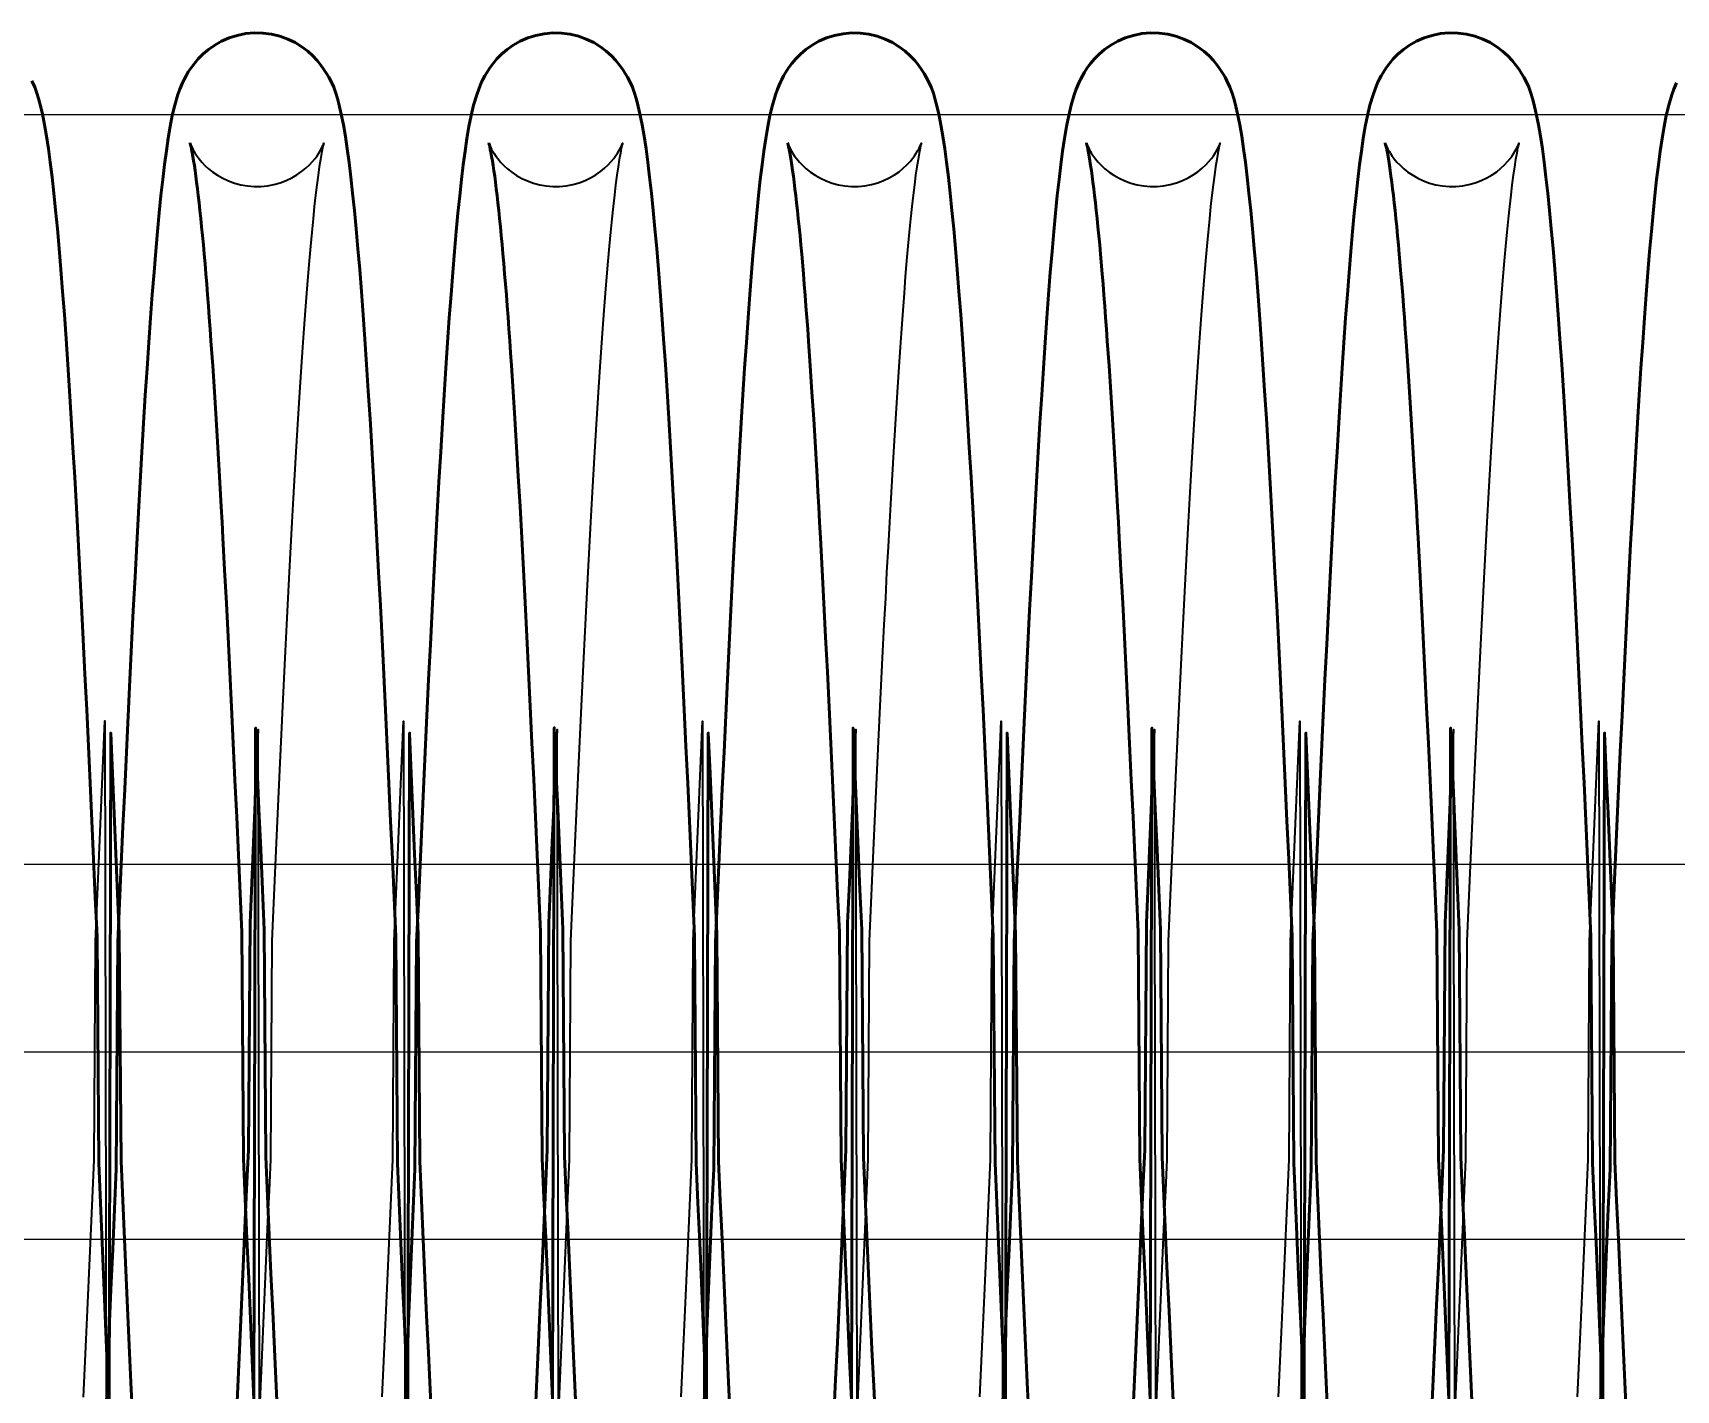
# Model space of a CAD drawing. Header units: millimetres. Extents: x 1448 to 104164, y -19509 to -89.
# Drawn here: x 54220.5 to 54308.2, y -3831.2 to -3758.8 of the extents above; entities that cross this region are included whole.
import ezdxf

# ---------------------------------------------------------------- set-up
doc = ezdxf.new("R2010")
doc.units = ezdxf.units.MM
doc.header["$LTSCALE"] = 60
doc.header["$MEASUREMENT"] = 0
doc.linetypes.add('CEN', pattern=[62, 60, -1, 0, -1])
doc.layers.get('0').update_dxf_attribs({"linetype": 'CONTINUOUS'})
doc.layers.add('cen', color=14, linetype='CONTINUOUS')
doc.layers.add('가려진 것(ISO)', color=7, linetype='CONTINUOUS', lineweight=35)
doc.layers.add('가시적인 것(ISO)', color=7, linetype='CONTINUOUS', lineweight=50)

# ---------------------------------------------------------------- blocks, each defined once
blk = doc.blocks.new('토션스프링 3')
at = {"layer": '가려진 것(ISO)', "flags": 128}
for points in [[(21461937.701, -50952857.63), (21461937.707, -50952857.647), (21461937.727, -50952857.704), (21461937.771, -50952857.807), (21461937.85, -50952857.966), (21461937.907, -50952858.07), (21461937.98, -50952858.191), (21461938.073, -50952858.328), (21461938.187, -50952858.481), (21461938.326, -50952858.647), (21461938.493, -50952858.823), (21461938.689, -50952859.003), (21461938.915, -50952859.182), (21461939.169, -50952859.355), (21461939.449, -50952859.514), (21461939.751, -50952859.654), (21461940.073, -50952859.77), (21461940.41, -50952859.86), (21461940.759, -50952859.922), (21461941.113, -50952859.952), (21461941.469, -50952859.949), (21461941.824, -50952859.915), (21461942.172, -50952859.851), (21461942.507, -50952859.758), (21461942.826, -50952859.638), (21461943.127, -50952859.494), (21461943.404, -50952859.333), (21461943.655, -50952859.16), (21461943.876, -50952858.981), (21461944.068, -50952858.8), (21461944.232, -50952858.624), (21461944.369, -50952858.459), (21461944.48, -50952858.309), (21461944.569, -50952858.174), (21461944.64, -50952858.056), (21461944.696, -50952857.954), (21461944.739, -50952857.869), (21461944.796, -50952857.742), (21461944.826, -50952857.667), (21461944.837, -50952857.633), (21461944.837, -50952857.635), (21461944.828, -50952857.667), (21461944.813, -50952857.726), (21461944.793, -50952857.808), (21461944.771, -50952857.911), (21461944.72, -50952858.173), (21461944.661, -50952858.505), (21461944.598, -50952858.901), (21461944.534, -50952859.352), (21461944.468, -50952859.857), (21461944.4, -50952860.414), (21461944.332, -50952861.021), (21461944.263, -50952861.678), (21461944.193, -50952862.381), (21461944.123, -50952863.131), (21461944.053, -50952863.924), (21461943.983, -50952864.759), (21461943.912, -50952865.637), (21461943.842, -50952866.559), (21461943.771, -50952867.523), (21461943.699, -50952868.527), (21461943.628, -50952869.571), (21461943.557, -50952870.652), (21461943.486, -50952871.77), (21461943.414, -50952872.923), (21461943.343, -50952874.109), (21461943.272, -50952875.328), (21461943.201, -50952876.578), (21461943.129, -50952877.861), (21461943.058, -50952879.178), (21461942.986, -50952880.526), (21461942.915, -50952881.904), (21461942.843, -50952883.309), (21461942.772, -50952884.741), (21461942.7, -50952886.198), (21461942.628, -50952887.677), (21461942.557, -50952889.177), (21461942.485, -50952890.697), (21461942.414, -50952892.234), (21461942.343, -50952893.79), (21461942.271, -50952895.368), (21461942.2, -50952896.964), (21461942.128, -50952898.577), (21461942.057, -50952900.205), (21461941.985, -50952911.847), (21461941.913, -50952913.499), (21461941.841, -50952915.16), (21461941.77, -50952916.828), (21461941.698, -50952918.502), (21461941.627, -50952920.179), (21461941.556, -50952921.858), (21461941.484, -50952923.543), (21461941.413, -50952925.233), (21461941.341, -50952888.925), (21461941.27, -50952890.618)], [(21461953.648, -50952857.63), (21461953.653, -50952857.647), (21461953.674, -50952857.704), (21461953.717, -50952857.809), (21461953.795, -50952857.972), (21461953.854, -50952858.076), (21461953.928, -50952858.196), (21461954.022, -50952858.332), (21461954.137, -50952858.484), (21461954.277, -50952858.651), (21461954.445, -50952858.828), (21461954.641, -50952859.008), (21461954.868, -50952859.187), (21461955.123, -50952859.359), (21461955.404, -50952859.518), (21461955.706, -50952859.658), (21461956.028, -50952859.773), (21461956.366, -50952859.862), (21461956.715, -50952859.923), (21461957.069, -50952859.952), (21461957.426, -50952859.949), (21461957.78, -50952859.914), (21461958.128, -50952859.849), (21461958.463, -50952859.755), (21461958.781, -50952859.634), (21461959.081, -50952859.49), (21461959.358, -50952859.329), (21461959.608, -50952859.156), (21461959.828, -50952858.976), (21461960.019, -50952858.796), (21461960.183, -50952858.62), (21461960.319, -50952858.455), (21461960.429, -50952858.305), (21461960.518, -50952858.171), (21461960.589, -50952858.053), (21461960.644, -50952857.952), (21461960.687, -50952857.867), (21461960.744, -50952857.741), (21461960.773, -50952857.666), (21461960.784, -50952857.633), (21461960.784, -50952857.635), (21461960.775, -50952857.668), (21461960.759, -50952857.727), (21461960.74, -50952857.809), (21461960.718, -50952857.912), (21461960.666, -50952858.175), (21461960.608, -50952858.507), (21461960.545, -50952858.903), (21461960.48, -50952859.355), (21461960.414, -50952859.859), (21461960.347, -50952860.416), (21461960.279, -50952861.024), (21461960.21, -50952861.681), (21461960.14, -50952862.385), (21461960.07, -50952863.134), (21461960, -50952863.927), (21461959.929, -50952864.763), (21461959.859, -50952865.641), (21461959.788, -50952866.563), (21461959.717, -50952867.527), (21461959.646, -50952868.531), (21461959.575, -50952869.575), (21461959.504, -50952870.656), (21461959.432, -50952871.774), (21461959.361, -50952872.927), (21461959.29, -50952874.113), (21461959.218, -50952875.332), (21461959.147, -50952876.581), (21461959.076, -50952877.865), (21461959.005, -50952879.182), (21461958.933, -50952880.53), (21461958.862, -50952881.907), (21461958.79, -50952883.313), (21461958.718, -50952884.745), (21461958.647, -50952886.201), (21461958.575, -50952887.68), (21461958.504, -50952889.18), (21461958.432, -50952890.699), (21461958.361, -50952892.236), (21461958.29, -50952893.793), (21461958.218, -50952895.37), (21461958.147, -50952896.967), (21461958.075, -50952898.58), (21461958.003, -50952900.208), (21461957.932, -50952911.849), (21461957.86, -50952913.501), (21461957.788, -50952915.162), (21461957.717, -50952916.83), (21461957.645, -50952918.503), (21461957.574, -50952920.179), (21461957.503, -50952921.858), (21461957.431, -50952923.543), (21461957.36, -50952925.233), (21461957.288, -50952888.925), (21461957.216, -50952890.619)], [(21461969.594, -50952857.63), (21461969.6, -50952857.647), (21461969.621, -50952857.704), (21461969.665, -50952857.807), (21461969.743, -50952857.966), (21461969.801, -50952858.07), (21461969.874, -50952858.191), (21461969.966, -50952858.328), (21461970.08, -50952858.48), (21461970.219, -50952858.646), (21461970.386, -50952858.822), (21461970.582, -50952859.003), (21461970.808, -50952859.182), (21461971.062, -50952859.354), (21461971.342, -50952859.514), (21461971.644, -50952859.654), (21461971.965, -50952859.77), (21461972.303, -50952859.86), (21461972.652, -50952859.921), (21461973.006, -50952859.952), (21461973.362, -50952859.949), (21461973.717, -50952859.915), (21461974.065, -50952859.851), (21461974.4, -50952859.758), (21461974.719, -50952859.638), (21461975.02, -50952859.495), (21461975.297, -50952859.334), (21461975.548, -50952859.161), (21461975.769, -50952858.981), (21461975.961, -50952858.801), (21461976.126, -50952858.625), (21461976.262, -50952858.459), (21461976.373, -50952858.309), (21461976.463, -50952858.174), (21461976.534, -50952858.056), (21461976.589, -50952857.954), (21461976.632, -50952857.869), (21461976.69, -50952857.742), (21461976.719, -50952857.667), (21461976.731, -50952857.633), (21461976.731, -50952857.635), (21461976.722, -50952857.667), (21461976.706, -50952857.726), (21461976.687, -50952857.808), (21461976.665, -50952857.911), (21461976.613, -50952858.173), (21461976.555, -50952858.505), (21461976.492, -50952858.9), (21461976.427, -50952859.352), (21461976.361, -50952859.856), (21461976.294, -50952860.413), (21461976.226, -50952861.021), (21461976.157, -50952861.677), (21461976.087, -50952862.381), (21461976.017, -50952863.131), (21461975.947, -50952863.924), (21461975.876, -50952864.759), (21461975.806, -50952865.637), (21461975.735, -50952866.559), (21461975.664, -50952867.522), (21461975.593, -50952868.526), (21461975.522, -50952869.57), (21461975.451, -50952870.652), (21461975.379, -50952871.77), (21461975.308, -50952872.923), (21461975.237, -50952874.11), (21461975.165, -50952875.328), (21461975.094, -50952876.578), (21461975.023, -50952877.861), (21461974.952, -50952879.178), (21461974.88, -50952880.525), (21461974.809, -50952881.903), (21461974.737, -50952883.309), (21461974.665, -50952884.741), (21461974.594, -50952886.197), (21461974.522, -50952887.677), (21461974.451, -50952889.177), (21461974.379, -50952890.697), (21461974.308, -50952892.235), (21461974.236, -50952893.791), (21461974.165, -50952895.368), (21461974.094, -50952896.964), (21461974.022, -50952898.577), (21461973.95, -50952900.205), (21461973.879, -50952911.846), (21461973.807, -50952913.499), (21461973.735, -50952915.16), (21461973.664, -50952916.829), (21461973.592, -50952918.503), (21461973.521, -50952920.18), (21461973.449, -50952921.859), (21461973.378, -50952923.544), (21461973.306, -50952925.233), (21461973.235, -50952888.925), (21461973.163, -50952890.618)], [(21461985.541, -50952857.63), (21461985.547, -50952857.647), (21461985.568, -50952857.704), (21461985.612, -50952857.807), (21461985.69, -50952857.966), (21461985.748, -50952858.07), (21461985.821, -50952858.191), (21461985.913, -50952858.328), (21461986.027, -50952858.48), (21461986.166, -50952858.646), (21461986.333, -50952858.822), (21461986.529, -50952859.003), (21461986.755, -50952859.182), (21461987.009, -50952859.354), (21461987.289, -50952859.514), (21461987.59, -50952859.654), (21461987.912, -50952859.77), (21461988.25, -50952859.86), (21461988.598, -50952859.921), (21461988.952, -50952859.952), (21461989.309, -50952859.949), (21461989.664, -50952859.915), (21461990.012, -50952859.851), (21461990.347, -50952859.758), (21461990.666, -50952859.638), (21461990.966, -50952859.495), (21461991.244, -50952859.334), (21461991.495, -50952859.161), (21461991.716, -50952858.981), (21461991.908, -50952858.801), (21461992.073, -50952858.625), (21461992.209, -50952858.459), (21461992.32, -50952858.309), (21461992.41, -50952858.174), (21461992.481, -50952858.056), (21461992.536, -50952857.954), (21461992.579, -50952857.869), (21461992.637, -50952857.742), (21461992.666, -50952857.667), (21461992.678, -50952857.633), (21461992.677, -50952857.635), (21461992.669, -50952857.667), (21461992.653, -50952857.726), (21461992.634, -50952857.808), (21461992.612, -50952857.911), (21461992.56, -50952858.173), (21461992.502, -50952858.505), (21461992.439, -50952858.9), (21461992.374, -50952859.352), (21461992.308, -50952859.856), (21461992.241, -50952860.413), (21461992.173, -50952861.021), (21461992.104, -50952861.677), (21461992.034, -50952862.381), (21461991.964, -50952863.131), (21461991.894, -50952863.924), (21461991.823, -50952864.759), (21461991.753, -50952865.637), (21461991.682, -50952866.559), (21461991.611, -50952867.522), (21461991.54, -50952868.527), (21461991.469, -50952869.57), (21461991.398, -50952870.652), (21461991.326, -50952871.77), (21461991.255, -50952872.923), (21461991.183, -50952874.109), (21461991.112, -50952875.328), (21461991.041, -50952876.578), (21461990.97, -50952877.861), (21461990.899, -50952879.178), (21461990.827, -50952880.525), (21461990.755, -50952881.903), (21461990.684, -50952883.309), (21461990.612, -50952884.741), (21461990.541, -50952886.197), (21461990.469, -50952887.677), (21461990.397, -50952889.177), (21461990.326, -50952890.697), (21461990.255, -50952892.235), (21461990.183, -50952893.791), (21461990.112, -50952895.368), (21461990.04, -50952896.964), (21461989.969, -50952898.577), (21461989.897, -50952900.205), (21461989.825, -50952911.846), (21461989.754, -50952913.499), (21461989.682, -50952915.16), (21461989.61, -50952916.829), (21461989.539, -50952918.503), (21461989.467, -50952920.18), (21461989.396, -50952921.859), (21461989.325, -50952923.544), (21461989.253, -50952925.233), (21461989.182, -50952888.925), (21461989.11, -50952890.618)], [(21462001.488, -50952857.63), (21462001.494, -50952857.647), (21462001.515, -50952857.704), (21462001.558, -50952857.807), (21462001.637, -50952857.966), (21462001.694, -50952858.07), (21462001.768, -50952858.191), (21462001.86, -50952858.328), (21462001.974, -50952858.48), (21462002.113, -50952858.646), (21462002.28, -50952858.822), (21462002.476, -50952859.003), (21462002.701, -50952859.182), (21462002.956, -50952859.354), (21462003.236, -50952859.514), (21462003.537, -50952859.654), (21462003.859, -50952859.77), (21462004.197, -50952859.86), (21462004.545, -50952859.921), (21462004.899, -50952859.952), (21462005.256, -50952859.949), (21462005.611, -50952859.915), (21462005.959, -50952859.851), (21462006.294, -50952859.758), (21462006.613, -50952859.638), (21462006.913, -50952859.495), (21462007.191, -50952859.334), (21462007.442, -50952859.161), (21462007.663, -50952858.981), (21462007.855, -50952858.801), (21462008.019, -50952858.625), (21462008.156, -50952858.459), (21462008.267, -50952858.309), (21462008.357, -50952858.174), (21462008.428, -50952858.056), (21462008.483, -50952857.954), (21462008.526, -50952857.869), (21462008.584, -50952857.742), (21462008.613, -50952857.667), (21462008.625, -50952857.633), (21462008.624, -50952857.635), (21462008.615, -50952857.667), (21462008.6, -50952857.726), (21462008.581, -50952857.808), (21462008.558, -50952857.911), (21462008.507, -50952858.173), (21462008.449, -50952858.505), (21462008.386, -50952858.9), (21462008.321, -50952859.352), (21462008.255, -50952859.857), (21462008.188, -50952860.413), (21462008.12, -50952861.021), (21462008.051, -50952861.677), (21462007.981, -50952862.381), (21462007.911, -50952863.131), (21462007.84, -50952863.924), (21462007.77, -50952864.759), (21462007.7, -50952865.637), (21462007.629, -50952866.559), (21462007.558, -50952867.522), (21462007.487, -50952868.527), (21462007.416, -50952869.57), (21462007.344, -50952870.652), (21462007.273, -50952871.77), (21462007.202, -50952872.923), (21462007.13, -50952874.109), (21462007.059, -50952875.328), (21462006.988, -50952876.578), (21462006.917, -50952877.861), (21462006.845, -50952879.178), (21462006.774, -50952880.526), (21462006.702, -50952881.903), (21462006.631, -50952883.309), (21462006.559, -50952884.741), (21462006.487, -50952886.197), (21462006.416, -50952887.677), (21462006.344, -50952889.177), (21462006.273, -50952890.697), (21462006.201, -50952892.235), (21462006.13, -50952893.791), (21462006.059, -50952895.368), (21462005.987, -50952896.964), (21462005.916, -50952898.577), (21462005.844, -50952900.205), (21462005.772, -50952911.846), (21462005.7, -50952913.499), (21462005.629, -50952915.16), (21462005.557, -50952916.829), (21462005.486, -50952918.503), (21462005.414, -50952920.18), (21462005.343, -50952921.859), (21462005.272, -50952923.543), (21462005.2, -50952925.233), (21462005.129, -50952888.925), (21462005.057, -50952890.618)], [(21461932.009, -50952924.525), (21461932.081, -50952923), (21461932.152, -50952921.456), (21461932.224, -50952919.893), (21461932.295, -50952918.315), (21461932.367, -50952916.723), (21461932.438, -50952915.118), (21461932.509, -50952913.499), (21461932.581, -50952911.865), (21461932.652, -50952900.217), (21461932.724, -50952898.557), (21461932.795, -50952896.888), (21461932.867, -50952895.21), (21461932.939, -50952893.527), (21461933.01, -50952891.839), (21461933.082, -50952890.15), (21461933.153, -50952888.461), (21461933.225, -50952924.774), (21461933.296, -50952923.091)], [(21461947.957, -50952924.509), (21461948.028, -50952922.988), (21461948.1, -50952921.45), (21461948.171, -50952919.894), (21461948.242, -50952918.321), (21461948.313, -50952916.728), (21461948.385, -50952915.118), (21461948.457, -50952913.491), (21461948.528, -50952911.852), (21461948.6, -50952900.2), (21461948.671, -50952898.539), (21461948.743, -50952896.87), (21461948.815, -50952895.196), (21461948.886, -50952893.517), (21461948.957, -50952891.837), (21461949.029, -50952890.156), (21461949.1, -50952888.47), (21461949.171, -50952924.781), (21461949.243, -50952923.091)], [(21461963.904, -50952924.509), (21461963.975, -50952922.988), (21461964.046, -50952921.449), (21461964.118, -50952919.894), (21461964.189, -50952918.321), (21461964.26, -50952916.728), (21461964.332, -50952915.118), (21461964.403, -50952913.492), (21461964.475, -50952911.852), (21461964.547, -50952900.201), (21461964.618, -50952898.539), (21461964.69, -50952896.87), (21461964.761, -50952895.196), (21461964.833, -50952893.517), (21461964.904, -50952891.836), (21461964.976, -50952890.155), (21461965.047, -50952888.47), (21461965.118, -50952924.781), (21461965.19, -50952923.091)], [(21461979.85, -50952924.51), (21461979.922, -50952922.988), (21461979.993, -50952921.449), (21461980.064, -50952919.894), (21461980.136, -50952918.321), (21461980.207, -50952916.728), (21461980.279, -50952915.118), (21461980.35, -50952913.492), (21461980.422, -50952911.852), (21461980.493, -50952900.201), (21461980.565, -50952898.539), (21461980.637, -50952896.87), (21461980.708, -50952895.196), (21461980.78, -50952893.517), (21461980.851, -50952891.836), (21461980.922, -50952890.155), (21461980.994, -50952888.47), (21461981.065, -50952924.781), (21461981.137, -50952923.091)], [(21461995.797, -50952924.51), (21461995.869, -50952922.988), (21461995.94, -50952921.449), (21461996.011, -50952919.894), (21461996.083, -50952918.321), (21461996.154, -50952916.728), (21461996.225, -50952915.118), (21461996.297, -50952913.492), (21461996.369, -50952911.852), (21461996.44, -50952900.201), (21461996.512, -50952898.54), (21461996.584, -50952896.871), (21461996.655, -50952895.196), (21461996.727, -50952893.517), (21461996.798, -50952891.836), (21461996.869, -50952890.154), (21461996.941, -50952888.47), (21461997.012, -50952924.781), (21461997.084, -50952923.091)], [(21462011.744, -50952924.51), (21462011.816, -50952922.988), (21462011.887, -50952921.449), (21462011.958, -50952919.893), (21462012.029, -50952918.32), (21462012.101, -50952916.728), (21462012.172, -50952915.118), (21462012.244, -50952913.492), (21462012.315, -50952911.853), (21462012.387, -50952900.201), (21462012.459, -50952898.54), (21462012.53, -50952896.871), (21462012.602, -50952895.196), (21462012.673, -50952893.516), (21462012.745, -50952891.835), (21462012.816, -50952890.154), (21462012.887, -50952888.469), (21462012.959, -50952924.781), (21462013.03, -50952923.091)]]:
    blk.add_lwpolyline(points, dxfattribs=at)
at = {"layer": '가시적인 것(ISO)', "flags": 128}
for points in [[(21461929.248, -50952854.311), (21461929.409, -50952854.657), (21461929.529, -50952854.969), (21461929.618, -50952855.256), (21461929.688, -50952855.531), (21461929.815, -50952856.079), (21461929.934, -50952856.658), (21461930.041, -50952857.275), (21461930.142, -50952857.939), (21461930.239, -50952858.661), (21461930.335, -50952859.447), (21461930.43, -50952860.301), (21461930.525, -50952861.222), (21461930.619, -50952862.209), (21461930.713, -50952863.259), (21461930.805, -50952864.373), (21461930.898, -50952865.549), (21461930.99, -50952866.785), (21461931.082, -50952868.082), (21461931.173, -50952869.438), (21461931.265, -50952870.856), (21461931.357, -50952872.334), (21461931.449, -50952873.869), (21461931.541, -50952875.458), (21461931.633, -50952877.098), (21461931.725, -50952878.786), (21461931.817, -50952880.52), (21461931.908, -50952882.295), (21461932, -50952884.111), (21461932.091, -50952885.97), (21461932.183, -50952887.872), (21461932.274, -50952889.812), (21461932.366, -50952891.787), (21461932.458, -50952893.793), (21461932.55, -50952895.826), (21461932.641, -50952897.882), (21461932.733, -50952899.957), (21461932.824, -50952912.049), (21461932.915, -50952914.161), (21461933.007, -50952916.293), (21461933.099, -50952918.439), (21461933.19, -50952920.597), (21461933.282, -50952922.762), (21461933.374, -50952924.929), (21461933.466, -50952889.095), (21461933.557, -50952891.255), (21461933.648, -50952893.406), (21461933.74, -50952895.552), (21461933.831, -50952897.691), (21461933.923, -50952899.821), (21461934.015, -50952911.937), (21461934.106, -50952914.035), (21461934.198, -50952916.11), (21461934.29, -50952918.159), (21461934.381, -50952920.177), (21461934.472, -50952922.162), (21461934.564, -50952924.116), (21461934.655, -50952926.039)], [(21461933.296, -50952923.091), (21461933.387, -50952920.936), (21461933.479, -50952918.782), (21461933.571, -50952916.634), (21461933.662, -50952914.497), (21461933.754, -50952912.373), (21461933.846, -50952900.267), (21461933.938, -50952898.183), (21461934.029, -50952896.125), (21461934.12, -50952894.098), (21461934.212, -50952892.098), (21461934.303, -50952890.124), (21461934.395, -50952888.181), (21461934.487, -50952886.27), (21461934.579, -50952884.397), (21461934.67, -50952882.564), (21461934.762, -50952880.776), (21461934.854, -50952879.035), (21461934.945, -50952877.345), (21461935.037, -50952875.707), (21461935.128, -50952874.116), (21461935.22, -50952872.576), (21461935.312, -50952871.088), (21461935.405, -50952869.656), (21461935.497, -50952868.281), (21461935.59, -50952866.965), (21461935.682, -50952865.712), (21461935.775, -50952864.524), (21461935.868, -50952863.402), (21461935.96, -50952862.349), (21461936.053, -50952861.361), (21461936.147, -50952860.436), (21461936.242, -50952859.575), (21461936.339, -50952858.777), (21461936.437, -50952858.041), (21461936.537, -50952857.367), (21461936.64, -50952856.751), (21461936.753, -50952856.173), (21461936.887, -50952855.614), (21461937.054, -50952855.051), (21461937.16, -50952854.751), (21461937.299, -50952854.421), (21461937.385, -50952854.241), (21461937.486, -50952854.048), (21461937.607, -50952853.841), (21461937.752, -50952853.62), (21461937.928, -50952853.385), (21461938.14, -50952853.138), (21461938.39, -50952852.888), (21461938.68, -50952852.642), (21461939.013, -50952852.41), (21461939.385, -50952852.201), (21461939.788, -50952852.024), (21461940.218, -50952851.889), (21461940.668, -50952851.799), (21461941.129, -50952851.757), (21461941.591, -50952851.767), (21461942.048, -50952851.828), (21461942.492, -50952851.937), (21461942.913, -50952852.088), (21461943.303, -50952852.279), (21461943.66, -50952852.5), (21461943.979, -50952852.74), (21461944.255, -50952852.989), (21461944.489, -50952853.237), (21461944.685, -50952853.48), (21461944.848, -50952853.71), (21461944.986, -50952853.925), (21461945.105, -50952854.127), (21461945.207, -50952854.315), (21461945.367, -50952854.66), (21461945.482, -50952854.971), (21461945.566, -50952855.259), (21461945.633, -50952855.534), (21461945.764, -50952856.086), (21461945.882, -50952856.665), (21461945.99, -50952857.281), (21461946.089, -50952857.945), (21461946.186, -50952858.667), (21461946.283, -50952859.455), (21461946.378, -50952860.31), (21461946.473, -50952861.232), (21461946.567, -50952862.218), (21461946.66, -50952863.269), (21461946.753, -50952864.383), (21461946.845, -50952865.559), (21461946.937, -50952866.795), (21461947.029, -50952868.092), (21461947.121, -50952869.448), (21461947.213, -50952870.867), (21461947.305, -50952872.346), (21461947.397, -50952873.881), (21461947.489, -50952875.47), (21461947.581, -50952877.11), (21461947.673, -50952878.798), (21461947.764, -50952880.531), (21461947.856, -50952882.307), (21461947.947, -50952884.122), (21461948.038, -50952885.983), (21461948.13, -50952887.885), (21461948.222, -50952889.826), (21461948.314, -50952891.801), (21461948.405, -50952893.806), (21461948.497, -50952895.838), (21461948.589, -50952897.894), (21461948.68, -50952899.968), (21461948.771, -50952912.06), (21461948.863, -50952914.173), (21461948.954, -50952916.305), (21461949.046, -50952918.452), (21461949.138, -50952920.609), (21461949.23, -50952922.774), (21461949.321, -50952924.94), (21461949.413, -50952889.105), (21461949.504, -50952891.264), (21461949.595, -50952893.414), (21461949.687, -50952895.561), (21461949.778, -50952897.701), (21461949.87, -50952899.831), (21461949.962, -50952911.946), (21461950.054, -50952914.044), (21461950.145, -50952916.118), (21461950.237, -50952918.166), (21461950.328, -50952920.184), (21461950.42, -50952922.167), (21461950.511, -50952924.122), (21461950.602, -50952926.046)], [(21461949.243, -50952923.091), (21461949.335, -50952920.927), (21461949.427, -50952918.767), (21461949.518, -50952916.617), (21461949.61, -50952914.48), (21461949.702, -50952912.361), (21461949.793, -50952900.263), (21461949.884, -50952898.188), (21461949.976, -50952896.133), (21461950.067, -50952894.099), (21461950.159, -50952892.09), (21461950.251, -50952890.11), (21461950.343, -50952888.163), (21461950.434, -50952886.253), (21461950.526, -50952884.382), (21461950.618, -50952882.556), (21461950.709, -50952880.777), (21461950.8, -50952879.04), (21461950.892, -50952877.347), (21461950.984, -50952875.701), (21461951.076, -50952874.105), (21461951.168, -50952872.56), (21461951.26, -50952871.071), (21461951.352, -50952869.639), (21461951.445, -50952868.268), (21461951.536, -50952866.96), (21461951.629, -50952865.717), (21461951.721, -50952864.535), (21461951.813, -50952863.415), (21461951.906, -50952862.358), (21461952, -50952861.367), (21461952.094, -50952860.441), (21461952.188, -50952859.582), (21461952.282, -50952858.792), (21461952.377, -50952858.062), (21461952.478, -50952857.386), (21461952.586, -50952856.758), (21461952.704, -50952856.17), (21461952.835, -50952855.615), (21461952.998, -50952855.056), (21461953.107, -50952854.754), (21461953.244, -50952854.425), (21461953.329, -50952854.246), (21461953.43, -50952854.053), (21461953.55, -50952853.847), (21461953.695, -50952853.626), (21461953.87, -50952853.39), (21461954.08, -50952853.145), (21461954.329, -50952852.895), (21461954.62, -50952852.648), (21461954.952, -50952852.415), (21461955.321, -50952852.205), (21461955.724, -50952852.029), (21461956.155, -50952851.892), (21461956.604, -50952851.8), (21461957.063, -50952851.758), (21461957.527, -50952851.767), (21461957.985, -50952851.826), (21461958.428, -50952851.933), (21461958.849, -50952852.085), (21461959.243, -50952852.275), (21461959.6, -50952852.493), (21461959.917, -50952852.731), (21461960.193, -50952852.98), (21461960.428, -50952853.229), (21461960.625, -50952853.471), (21461960.79, -50952853.702), (21461960.927, -50952853.918), (21461961.047, -50952854.12), (21461961.149, -50952854.309), (21461961.311, -50952854.655), (21461961.427, -50952854.966), (21461961.511, -50952855.254), (21461961.579, -50952855.529), (21461961.709, -50952856.08), (21461961.828, -50952856.659), (21461961.935, -50952857.275), (21461962.036, -50952857.939), (21461962.132, -50952858.66), (21461962.229, -50952859.448), (21461962.324, -50952860.303), (21461962.419, -50952861.224), (21461962.513, -50952862.21), (21461962.606, -50952863.26), (21461962.699, -50952864.374), (21461962.792, -50952865.549), (21461962.884, -50952866.786), (21461962.975, -50952868.082), (21461963.067, -50952869.438), (21461963.159, -50952870.857), (21461963.251, -50952872.335), (21461963.343, -50952873.87), (21461963.435, -50952875.459), (21461963.527, -50952877.099), (21461963.619, -50952878.787), (21461963.71, -50952880.52), (21461963.802, -50952882.295), (21461963.893, -50952884.111), (21461963.985, -50952885.971), (21461964.076, -50952887.873), (21461964.168, -50952889.814), (21461964.26, -50952891.789), (21461964.352, -50952893.794), (21461964.443, -50952895.827), (21461964.535, -50952897.882), (21461964.626, -50952899.957), (21461964.718, -50952912.049), (21461964.809, -50952914.162), (21461964.901, -50952916.294), (21461964.992, -50952918.441), (21461965.084, -50952920.599), (21461965.176, -50952922.763), (21461965.268, -50952924.93), (21461965.359, -50952889.096), (21461965.451, -50952891.255), (21461965.542, -50952893.405), (21461965.633, -50952895.552), (21461965.725, -50952897.692), (21461965.817, -50952899.822), (21461965.908, -50952911.938), (21461966, -50952914.036), (21461966.092, -50952916.111), (21461966.183, -50952918.159), (21461966.275, -50952920.177), (21461966.366, -50952922.161), (21461966.457, -50952924.116), (21461966.549, -50952926.04)], [(21461965.19, -50952923.091), (21461965.282, -50952920.927), (21461965.373, -50952918.767), (21461965.465, -50952916.617), (21461965.557, -50952914.48), (21461965.648, -50952912.36), (21461965.74, -50952900.262), (21461965.831, -50952898.188), (21461965.922, -50952896.132), (21461966.014, -50952894.099), (21461966.106, -50952892.09), (21461966.198, -50952890.11), (21461966.29, -50952888.163), (21461966.381, -50952886.253), (21461966.473, -50952884.382), (21461966.564, -50952882.556), (21461966.656, -50952880.776), (21461966.747, -50952879.04), (21461966.839, -50952877.347), (21461966.931, -50952875.701), (21461967.023, -50952874.105), (21461967.115, -50952872.56), (21461967.207, -50952871.071), (21461967.299, -50952869.639), (21461967.391, -50952868.268), (21461967.483, -50952866.96), (21461967.575, -50952865.716), (21461967.668, -50952864.534), (21461967.76, -50952863.415), (21461967.853, -50952862.358), (21461967.947, -50952861.366), (21461968.041, -50952860.44), (21461968.135, -50952859.582), (21461968.229, -50952858.791), (21461968.324, -50952858.061), (21461968.425, -50952857.386), (21461968.533, -50952856.758), (21461968.651, -50952856.17), (21461968.782, -50952855.615), (21461968.945, -50952855.056), (21461969.054, -50952854.754), (21461969.191, -50952854.425), (21461969.276, -50952854.245), (21461969.377, -50952854.053), (21461969.497, -50952853.847), (21461969.642, -50952853.625), (21461969.817, -50952853.39), (21461970.027, -50952853.145), (21461970.276, -50952852.895), (21461970.568, -50952852.648), (21461970.899, -50952852.414), (21461971.268, -50952852.205), (21461971.671, -50952852.029), (21461972.102, -50952851.892), (21461972.551, -50952851.8), (21461973.01, -50952851.758), (21461973.474, -50952851.767), (21461973.933, -50952851.826), (21461974.375, -50952851.933), (21461974.796, -50952852.085), (21461975.19, -50952852.275), (21461975.547, -50952852.493), (21461975.864, -50952852.731), (21461976.14, -50952852.98), (21461976.375, -50952853.229), (21461976.572, -50952853.471), (21461976.737, -50952853.703), (21461976.874, -50952853.918), (21461976.993, -50952854.12), (21461977.095, -50952854.309), (21461977.257, -50952854.655), (21461977.373, -50952854.966), (21461977.458, -50952855.254), (21461977.526, -50952855.529), (21461977.656, -50952856.08), (21461977.775, -50952856.659), (21461977.882, -50952857.275), (21461977.982, -50952857.939), (21461978.079, -50952858.66), (21461978.176, -50952859.448), (21461978.271, -50952860.302), (21461978.366, -50952861.224), (21461978.46, -50952862.21), (21461978.553, -50952863.26), (21461978.646, -50952864.374), (21461978.738, -50952865.549), (21461978.83, -50952866.786), (21461978.922, -50952868.082), (21461979.014, -50952869.438), (21461979.106, -50952870.856), (21461979.198, -50952872.335), (21461979.29, -50952873.87), (21461979.382, -50952875.459), (21461979.474, -50952877.099), (21461979.566, -50952878.787), (21461979.657, -50952880.52), (21461979.749, -50952882.295), (21461979.84, -50952884.111), (21461979.931, -50952885.971), (21461980.023, -50952887.873), (21461980.115, -50952889.814), (21461980.207, -50952891.789), (21461980.298, -50952893.794), (21461980.39, -50952895.827), (21461980.482, -50952897.882), (21461980.573, -50952899.957), (21461980.665, -50952912.049), (21461980.756, -50952914.162), (21461980.847, -50952916.294), (21461980.939, -50952918.441), (21461981.031, -50952920.599), (21461981.123, -50952922.763), (21461981.214, -50952924.93), (21461981.306, -50952889.096), (21461981.398, -50952891.255), (21461981.489, -50952893.405), (21461981.58, -50952895.552), (21461981.672, -50952897.692), (21461981.763, -50952899.822), (21461981.855, -50952911.938), (21461981.947, -50952914.036), (21461982.039, -50952916.111), (21461982.13, -50952918.159), (21461982.222, -50952920.177), (21461982.313, -50952922.161), (21461982.404, -50952924.116), (21461982.496, -50952926.04)], [(21461981.137, -50952923.091), (21461981.228, -50952920.927), (21461981.32, -50952918.768), (21461981.412, -50952916.617), (21461981.504, -50952914.48), (21461981.595, -50952912.36), (21461981.687, -50952900.262), (21461981.778, -50952898.187), (21461981.869, -50952896.132), (21461981.961, -50952894.098), (21461982.053, -50952892.09), (21461982.144, -50952890.11), (21461982.236, -50952888.163), (21461982.328, -50952886.253), (21461982.42, -50952884.382), (21461982.511, -50952882.556), (21461982.603, -50952880.776), (21461982.694, -50952879.04), (21461982.786, -50952877.347), (21461982.878, -50952875.701), (21461982.97, -50952874.105), (21461983.062, -50952872.56), (21461983.154, -50952871.071), (21461983.246, -50952869.639), (21461983.338, -50952868.268), (21461983.43, -50952866.96), (21461983.522, -50952865.716), (21461983.615, -50952864.534), (21461983.707, -50952863.414), (21461983.8, -50952862.358), (21461983.894, -50952861.366), (21461983.988, -50952860.44), (21461984.082, -50952859.581), (21461984.175, -50952858.79), (21461984.271, -50952858.061), (21461984.371, -50952857.386), (21461984.479, -50952856.758), (21461984.597, -50952856.17), (21461984.729, -50952855.615), (21461984.892, -50952855.056), (21461985.001, -50952854.754), (21461985.137, -50952854.425), (21461985.223, -50952854.245), (21461985.324, -50952854.053), (21461985.444, -50952853.847), (21461985.589, -50952853.625), (21461985.764, -50952853.389), (21461985.974, -50952853.144), (21461986.223, -50952852.895), (21461986.515, -50952852.648), (21461986.846, -50952852.414), (21461987.215, -50952852.205), (21461987.618, -50952852.029), (21461988.049, -50952851.891), (21461988.498, -50952851.799), (21461988.958, -50952851.758), (21461989.422, -50952851.767), (21461989.88, -50952851.826), (21461990.322, -50952851.933), (21461990.743, -50952852.086), (21461991.137, -50952852.275), (21461991.495, -50952852.493), (21461991.811, -50952852.732), (21461992.087, -50952852.98), (21461992.322, -50952853.229), (21461992.519, -50952853.472), (21461992.684, -50952853.703), (21461992.821, -50952853.919), (21461992.939, -50952854.121), (21461993.041, -50952854.31), (21461993.203, -50952854.655), (21461993.32, -50952854.967), (21461993.405, -50952855.254), (21461993.473, -50952855.529), (21461993.603, -50952856.08), (21461993.722, -50952856.659), (21461993.829, -50952857.275), (21461993.929, -50952857.939), (21461994.026, -50952858.66), (21461994.122, -50952859.448), (21461994.218, -50952860.302), (21461994.313, -50952861.223), (21461994.407, -50952862.21), (21461994.5, -50952863.26), (21461994.593, -50952864.374), (21461994.685, -50952865.549), (21461994.777, -50952866.786), (21461994.869, -50952868.082), (21461994.961, -50952869.438), (21461995.053, -50952870.856), (21461995.145, -50952872.335), (21461995.237, -50952873.87), (21461995.329, -50952875.459), (21461995.421, -50952877.099), (21461995.512, -50952878.787), (21461995.604, -50952880.52), (21461995.696, -50952882.295), (21461995.787, -50952884.111), (21461995.878, -50952885.971), (21461995.97, -50952887.873), (21461996.062, -50952889.813), (21461996.154, -50952891.788), (21461996.245, -50952893.794), (21461996.337, -50952895.827), (21461996.429, -50952897.882), (21461996.52, -50952899.957), (21461996.611, -50952912.049), (21461996.703, -50952914.161), (21461996.794, -50952916.294), (21461996.886, -50952918.441), (21461996.978, -50952920.599), (21461997.07, -50952922.763), (21461997.161, -50952924.93), (21461997.253, -50952889.096), (21461997.344, -50952891.255), (21461997.436, -50952893.406), (21461997.527, -50952895.552), (21461997.619, -50952897.692), (21461997.71, -50952899.822), (21461997.802, -50952911.938), (21461997.894, -50952914.036), (21461997.986, -50952916.111), (21461998.077, -50952918.159), (21461998.169, -50952920.177), (21461998.26, -50952922.161), (21461998.351, -50952924.116), (21461998.443, -50952926.04)], [(21461997.084, -50952923.091), (21461997.175, -50952920.927), (21461997.267, -50952918.768), (21461997.359, -50952916.617), (21461997.45, -50952914.48), (21461997.542, -50952912.36), (21461997.634, -50952900.261), (21461997.725, -50952898.187), (21461997.816, -50952896.132), (21461997.908, -50952894.098), (21461998, -50952892.09), (21461998.091, -50952890.11), (21461998.183, -50952888.163), (21461998.275, -50952886.253), (21461998.367, -50952884.382), (21461998.458, -50952882.555), (21461998.55, -50952880.776), (21461998.641, -50952879.04), (21461998.733, -50952877.347), (21461998.825, -50952875.701), (21461998.917, -50952874.105), (21461999.009, -50952872.56), (21461999.101, -50952871.071), (21461999.193, -50952869.639), (21461999.285, -50952868.267), (21461999.377, -50952866.959), (21461999.469, -50952865.716), (21461999.561, -50952864.534), (21461999.654, -50952863.414), (21461999.747, -50952862.358), (21461999.84, -50952861.366), (21461999.934, -50952860.44), (21462000.029, -50952859.581), (21462000.123, -50952858.79), (21462000.218, -50952858.06), (21462000.318, -50952857.386), (21462000.426, -50952856.758), (21462000.544, -50952856.17), (21462000.676, -50952855.615), (21462000.839, -50952855.056), (21462000.948, -50952854.754), (21462001.084, -50952854.425), (21462001.17, -50952854.245), (21462001.271, -50952854.053), (21462001.391, -50952853.847), (21462001.536, -50952853.625), (21462001.711, -50952853.389), (21462001.921, -50952853.144), (21462002.17, -50952852.894), (21462002.462, -50952852.648), (21462002.794, -50952852.414), (21462003.162, -50952852.205), (21462003.566, -50952852.028), (21462003.997, -50952851.891), (21462004.445, -50952851.799), (21462004.905, -50952851.758), (21462005.369, -50952851.767), (21462005.827, -50952851.826), (21462006.269, -50952851.933), (21462006.691, -50952852.086), (21462007.084, -50952852.275), (21462007.442, -50952852.493), (21462007.758, -50952852.732), (21462008.034, -50952852.98), (21462008.269, -50952853.229), (21462008.466, -50952853.472), (21462008.631, -50952853.703), (21462008.767, -50952853.919), (21462008.885, -50952854.121), (21462008.987, -50952854.31), (21462009.149, -50952854.656), (21462009.266, -50952854.967), (21462009.352, -50952855.255), (21462009.42, -50952855.529), (21462009.55, -50952856.08), (21462009.668, -50952856.659), (21462009.776, -50952857.275), (21462009.876, -50952857.939), (21462009.973, -50952858.66), (21462010.069, -50952859.448), (21462010.165, -50952860.302), (21462010.26, -50952861.223), (21462010.354, -50952862.21), (21462010.447, -50952863.26), (21462010.54, -50952864.374), (21462010.632, -50952865.549), (21462010.724, -50952866.786), (21462010.816, -50952868.082), (21462010.908, -50952869.438), (21462011, -50952870.856), (21462011.092, -50952872.334), (21462011.183, -50952873.87), (21462011.275, -50952875.459), (21462011.367, -50952877.099), (21462011.459, -50952878.787), (21462011.551, -50952880.52), (21462011.642, -50952882.295), (21462011.734, -50952884.111), (21462011.825, -50952885.971), (21462011.917, -50952887.873), (21462012.009, -50952889.813), (21462012.1, -50952891.788), (21462012.192, -50952893.794), (21462012.284, -50952895.827), (21462012.376, -50952897.882), (21462012.467, -50952899.957), (21462012.558, -50952912.049), (21462012.65, -50952914.161), (21462012.741, -50952916.293), (21462012.833, -50952918.44), (21462012.925, -50952920.598), (21462013.016, -50952922.763), (21462013.108, -50952924.93), (21462013.2, -50952889.096), (21462013.291, -50952891.255), (21462013.382, -50952893.406), (21462013.474, -50952895.552), (21462013.565, -50952897.692), (21462013.657, -50952899.822), (21462013.749, -50952911.938), (21462013.841, -50952914.035), (21462013.932, -50952916.111), (21462014.024, -50952918.159), (21462014.115, -50952920.177), (21462014.207, -50952922.161), (21462014.298, -50952924.116), (21462014.39, -50952926.04)], [(21462013.03, -50952923.091), (21462013.122, -50952920.927), (21462013.214, -50952918.768), (21462013.306, -50952916.617), (21462013.397, -50952914.48), (21462013.489, -50952912.36), (21462013.58, -50952900.261), (21462013.672, -50952898.187), (21462013.763, -50952896.132), (21462013.855, -50952894.098), (21462013.946, -50952892.09), (21462014.038, -50952890.11), (21462014.13, -50952888.163), (21462014.222, -50952886.253), (21462014.313, -50952884.382), (21462014.405, -50952882.555), (21462014.496, -50952880.775), (21462014.588, -50952879.039), (21462014.68, -50952877.347), (21462014.771, -50952875.701), (21462014.863, -50952874.105), (21462014.956, -50952872.56), (21462015.048, -50952871.071), (21462015.14, -50952869.639), (21462015.232, -50952868.267), (21462015.324, -50952866.959), (21462015.416, -50952865.715), (21462015.508, -50952864.534), (21462015.601, -50952863.414), (21462015.694, -50952862.358), (21462015.787, -50952861.366), (21462015.881, -50952860.439), (21462015.976, -50952859.58), (21462016.07, -50952858.789), (21462016.165, -50952858.06), (21462016.265, -50952857.385), (21462016.373, -50952856.758), (21462016.491, -50952856.17), (21462016.622, -50952855.615), (21462016.786, -50952855.056), (21462016.894, -50952854.754), (21462017.031, -50952854.425)], [(21461941.27, -50952890.618), (21461941.178, -50952892.783), (21461941.086, -50952894.942), (21461940.994, -50952897.09), (21461940.903, -50952899.224), (21461940.811, -50952911.339), (21461940.72, -50952913.432), (21461940.629, -50952915.51), (21461940.537, -50952917.568), (21461940.445, -50952919.604), (21461940.354, -50952921.614), (21461940.262, -50952923.593), (21461940.17, -50952925.538)], [(21461957.216, -50952890.619), (21461957.125, -50952892.783), (21461957.033, -50952894.942), (21461956.941, -50952897.09), (21461956.85, -50952899.224), (21461956.758, -50952911.338), (21461956.667, -50952913.432), (21461956.576, -50952915.51), (21461956.484, -50952917.568), (21461956.392, -50952919.604), (21461956.301, -50952921.614), (21461956.209, -50952923.593), (21461956.117, -50952925.539)], [(21461942.385, -50952925.88), (21461942.293, -50952923.939), (21461942.202, -50952921.966), (21461942.11, -50952919.963), (21461942.018, -50952917.935), (21461941.927, -50952915.885), (21461941.836, -50952913.815), (21461941.744, -50952911.72), (21461941.653, -50952899.603), (21461941.561, -50952897.469), (21461941.469, -50952895.321), (21461941.377, -50952893.164), (21461941.286, -50952891.001), (21461941.194, -50952888.838), (21461941.103, -50952924.678), (21461941.012, -50952922.523), (21461940.92, -50952920.369), (21461940.829, -50952918.219), (21461940.737, -50952916.076), (21461940.645, -50952913.944), (21461940.553, -50952911.827), (21461940.462, -50952899.731), (21461940.37, -50952897.658), (21461940.279, -50952895.613), (21461940.188, -50952893.6), (21461940.096, -50952891.612), (21461940.005, -50952889.653), (21461939.913, -50952887.726), (21461939.821, -50952885.834), (21461939.73, -50952883.981), (21461939.638, -50952882.171), (21461939.546, -50952880.408), (21461939.455, -50952878.695), (21461939.41, -50952877.859), (21461939.364, -50952877.036), (21461939.273, -50952875.425), (21461939.182, -50952873.866), (21461939.09, -50952872.36), (21461938.999, -50952870.91), (21461938.907, -50952869.52), (21461938.816, -50952868.193), (21461938.771, -50952867.554), (21461938.725, -50952866.932), (21461938.68, -50952866.327), (21461938.635, -50952865.739), (21461938.59, -50952865.169), (21461938.545, -50952864.617), (21461938.499, -50952864.081), (21461938.454, -50952863.561), (21461938.408, -50952863.059), (21461938.362, -50952862.574), (21461938.316, -50952862.107), (21461938.271, -50952861.66), (21461938.226, -50952861.231), (21461938.181, -50952860.823), (21461938.137, -50952860.436), (21461938.094, -50952860.069), (21461938.051, -50952859.725), (21461938.009, -50952859.403), (21461937.968, -50952859.104), (21461937.928, -50952858.829), (21461937.89, -50952858.578), (21461937.852, -50952858.352), (21461937.816, -50952858.152), (21461937.782, -50952857.977), (21461937.75, -50952857.833), (21461937.725, -50952857.724), (21461937.707, -50952857.654), (21461937.701, -50952857.63)], [(21461973.163, -50952890.618), (21461973.071, -50952892.783), (21461972.98, -50952894.941), (21461972.888, -50952897.09), (21461972.796, -50952899.224), (21461972.705, -50952911.34), (21461972.614, -50952913.433), (21461972.522, -50952915.51), (21461972.431, -50952917.568), (21461972.339, -50952919.603), (21461972.247, -50952921.613), (21461972.156, -50952923.592), (21461972.064, -50952925.537)], [(21461958.33, -50952925.842), (21461958.238, -50952923.904), (21461958.147, -50952921.936), (21461958.056, -50952919.94), (21461957.964, -50952917.918), (21461957.873, -50952915.866), (21461957.781, -50952913.786), (21461957.69, -50952911.684), (21461957.598, -50952899.564), (21461957.506, -50952897.428), (21461957.414, -50952895.282), (21461957.323, -50952893.13), (21461957.231, -50952890.975), (21461957.14, -50952888.82), (21461957.049, -50952924.659), (21461956.957, -50952922.497), (21461956.866, -50952920.336), (21461956.774, -50952918.181), (21461956.682, -50952916.036), (21461956.59, -50952913.906), (21461956.499, -50952911.794), (21461956.407, -50952899.705), (21461956.316, -50952897.641), (21461956.225, -50952895.598), (21461956.133, -50952893.577), (21461956.042, -50952891.584), (21461955.95, -50952889.62), (21461955.858, -50952887.691), (21461955.767, -50952885.801), (21461955.675, -50952883.952), (21461955.584, -50952882.149), (21461955.493, -50952880.394), (21461955.401, -50952878.684), (21461955.31, -50952877.019), (21461955.218, -50952875.404), (21461955.127, -50952873.841), (21461955.035, -50952872.334), (21461954.944, -50952870.885), (21461954.853, -50952869.498), (21461954.807, -50952868.829), (21461954.762, -50952868.177), (21461954.717, -50952867.541), (21461954.672, -50952866.922), (21461954.626, -50952866.318), (21461954.581, -50952865.731), (21461954.535, -50952865.159), (21461954.49, -50952864.605), (21461954.444, -50952864.067), (21461954.399, -50952863.547), (21461954.354, -50952863.046), (21461954.309, -50952862.562), (21461954.264, -50952862.098), (21461954.219, -50952861.652), (21461954.175, -50952861.227), (21461954.131, -50952860.821), (21461954.088, -50952860.436), (21461954.045, -50952860.072), (21461954.002, -50952859.729), (21461953.96, -50952859.409), (21461953.918, -50952859.11), (21461953.877, -50952858.833), (21461953.836, -50952858.578), (21461953.797, -50952858.348), (21461953.76, -50952858.145), (21461953.726, -50952857.972), (21461953.697, -50952857.831), (21461953.673, -50952857.725), (21461953.655, -50952857.655), (21461953.648, -50952857.63)], [(21461989.11, -50952890.618), (21461989.018, -50952892.783), (21461988.927, -50952894.942), (21461988.835, -50952897.09), (21461988.743, -50952899.224), (21461988.652, -50952911.34), (21461988.561, -50952913.433), (21461988.469, -50952915.51), (21461988.378, -50952917.568), (21461988.286, -50952919.604), (21461988.194, -50952921.613), (21461988.102, -50952923.592), (21461988.011, -50952925.538)], [(21461974.279, -50952925.883), (21461974.187, -50952923.943), (21461974.095, -50952921.969), (21461974.004, -50952919.966), (21461973.912, -50952917.937), (21461973.821, -50952915.885), (21461973.729, -50952913.815), (21461973.638, -50952911.722), (21461973.546, -50952899.607), (21461973.455, -50952897.473), (21461973.363, -50952895.325), (21461973.271, -50952893.168), (21461973.18, -50952891.005), (21461973.088, -50952888.841), (21461972.997, -50952924.679), (21461972.905, -50952922.523), (21461972.814, -50952920.372), (21461972.722, -50952918.222), (21461972.631, -50952916.08), (21461972.539, -50952913.949), (21461972.447, -50952911.832), (21461972.356, -50952899.735), (21461972.264, -50952897.661), (21461972.172, -50952895.615), (21461972.081, -50952893.6), (21461971.99, -50952891.615), (21461971.899, -50952889.657), (21461971.807, -50952887.73), (21461971.715, -50952885.839), (21461971.624, -50952883.986), (21461971.532, -50952882.176), (21461971.44, -50952880.412), (21461971.349, -50952878.697), (21461971.303, -50952877.86), (21461971.258, -50952877.037), (21461971.212, -50952876.226), (21461971.167, -50952875.427), (21461971.075, -50952873.869), (21461970.984, -50952872.363), (21461970.893, -50952870.914), (21461970.801, -50952869.524), (21461970.71, -50952868.197), (21461970.665, -50952867.558), (21461970.619, -50952866.935), (21461970.574, -50952866.329), (21461970.529, -50952865.741), (21461970.483, -50952865.171), (21461970.438, -50952864.618), (21461970.348, -50952863.564), (21461970.302, -50952863.061), (21461970.256, -50952862.576), (21461970.21, -50952862.109), (21461970.165, -50952861.661), (21461970.119, -50952861.232), (21461970.074, -50952860.823), (21461970.03, -50952860.435), (21461969.986, -50952860.068), (21461969.943, -50952859.723), (21461969.901, -50952859.401), (21461969.86, -50952859.102), (21461969.82, -50952858.827), (21461969.782, -50952858.576), (21461969.745, -50952858.351), (21461969.71, -50952858.151), (21461969.676, -50952857.978), (21461969.645, -50952857.834), (21461969.619, -50952857.724), (21461969.601, -50952857.654), (21461969.594, -50952857.63)], [(21462005.057, -50952890.618), (21462004.965, -50952892.783), (21462004.873, -50952894.942), (21462004.782, -50952897.09), (21462004.69, -50952899.224), (21462004.599, -50952911.339), (21462004.508, -50952913.433), (21462004.416, -50952915.51), (21462004.325, -50952917.568), (21462004.233, -50952919.604), (21462004.141, -50952921.613), (21462004.049, -50952923.592), (21462003.958, -50952925.538)], [(21461990.226, -50952925.883), (21461990.134, -50952923.942), (21461990.042, -50952921.969), (21461989.95, -50952919.965), (21461989.859, -50952917.936), (21461989.767, -50952915.885), (21461989.676, -50952913.815), (21461989.585, -50952911.722), (21461989.493, -50952899.606), (21461989.402, -50952897.472), (21461989.31, -50952895.325), (21461989.218, -50952893.168), (21461989.126, -50952891.005), (21461989.035, -50952888.84), (21461988.943, -50952924.678), (21461988.852, -50952922.523), (21461988.761, -50952920.371), (21461988.669, -50952918.222), (21461988.578, -50952916.079), (21461988.486, -50952913.948), (21461988.394, -50952911.832), (21461988.302, -50952899.735), (21461988.211, -50952897.661), (21461988.119, -50952895.615), (21461988.028, -50952893.6), (21461987.937, -50952891.614), (21461987.845, -50952889.656), (21461987.754, -50952887.73), (21461987.662, -50952885.838), (21461987.57, -50952883.985), (21461987.479, -50952882.175), (21461987.387, -50952880.411), (21461987.296, -50952878.697), (21461987.25, -50952877.86), (21461987.205, -50952877.036), (21461987.114, -50952875.427), (21461987.022, -50952873.868), (21461986.931, -50952872.363), (21461986.839, -50952870.914), (21461986.748, -50952869.524), (21461986.657, -50952868.196), (21461986.611, -50952867.557), (21461986.566, -50952866.934), (21461986.521, -50952866.329), (21461986.475, -50952865.741), (21461986.43, -50952865.17), (21461986.385, -50952864.618), (21461986.294, -50952863.564), (21461986.249, -50952863.061), (21461986.203, -50952862.576), (21461986.157, -50952862.109), (21461986.111, -50952861.661), (21461986.066, -50952861.232), (21461986.021, -50952860.823), (21461985.977, -50952860.435), (21461985.933, -50952860.068), (21461985.89, -50952859.723), (21461985.848, -50952859.401), (21461985.807, -50952859.102), (21461985.768, -50952858.827), (21461985.729, -50952858.576), (21461985.692, -50952858.351), (21461985.657, -50952858.151), (21461985.623, -50952857.978), (21461985.592, -50952857.834), (21461985.566, -50952857.724), (21461985.548, -50952857.654), (21461985.541, -50952857.63)], [(21462006.173, -50952925.882), (21462006.081, -50952923.942), (21462005.989, -50952921.968), (21462005.897, -50952919.965), (21462005.806, -50952917.936), (21462005.714, -50952915.885), (21462005.623, -50952913.815), (21462005.532, -50952911.721), (21462005.44, -50952899.606), (21462005.348, -50952897.472), (21462005.257, -50952895.324), (21462005.165, -50952893.167), (21462005.073, -50952891.004), (21462004.982, -50952888.84), (21462004.89, -50952924.678), (21462004.799, -50952922.523), (21462004.708, -50952920.371), (21462004.616, -50952918.221), (21462004.524, -50952916.079), (21462004.433, -50952913.947), (21462004.341, -50952911.831), (21462004.249, -50952899.734), (21462004.158, -50952897.661), (21462004.066, -50952895.615), (21462003.975, -50952893.6), (21462003.884, -50952891.614), (21462003.792, -50952889.656), (21462003.701, -50952887.729), (21462003.609, -50952885.838), (21462003.517, -50952883.985), (21462003.426, -50952882.175), (21462003.334, -50952880.411), (21462003.243, -50952878.697), (21462003.197, -50952877.86), (21462003.151, -50952877.036), (21462003.06, -50952875.427), (21462002.969, -50952873.868), (21462002.878, -50952872.362), (21462002.786, -50952870.913), (21462002.695, -50952869.523), (21462002.604, -50952868.196), (21462002.558, -50952867.557), (21462002.513, -50952866.934), (21462002.468, -50952866.328), (21462002.422, -50952865.74), (21462002.377, -50952865.17), (21462002.332, -50952864.618), (21462002.241, -50952863.563), (21462002.196, -50952863.061), (21462002.15, -50952862.576), (21462002.104, -50952862.109), (21462002.058, -50952861.661), (21462002.013, -50952861.232), (21462001.968, -50952860.823), (21462001.924, -50952860.435), (21462001.88, -50952860.068), (21462001.837, -50952859.724), (21462001.795, -50952859.401), (21462001.754, -50952859.102), (21462001.715, -50952858.827), (21462001.676, -50952858.577), (21462001.639, -50952858.351), (21462001.604, -50952858.151), (21462001.57, -50952857.978), (21462001.538, -50952857.834), (21462001.512, -50952857.724), (21462001.495, -50952857.654), (21462001.488, -50952857.63)]]:
    blk.add_lwpolyline(points, dxfattribs=at)
blk = doc.blocks.new('토션스프링1234')
blk.add_blockref('토션스프링 3', (188.103, -4314.906))

msp = doc.modelspace()

# ---------------------------------------------------------------- linework, layer by layer
at = {"color": 3}
for p, q in [((51099.315, -3763.182), (60099.315, -3763.182)), ((50947.59, -3803.182), (55781.04, -3803.182)), ((50947.59, -3823.182), (55781.04, -3823.182))]:
    msp.add_line(p, q, dxfattribs=at)
at = {"layer": 'cen', "linetype": 'CEN'}
msp.add_line((50869.315, -3813.182), (60474.26, -3813.182), dxfattribs=at)

# ---------------------------------------------------------------- block references
msp.add_blockref('토션스프링1234', (-21407896.935, 50953407.828, 0))

doc.saveas('drawing.dxf')
